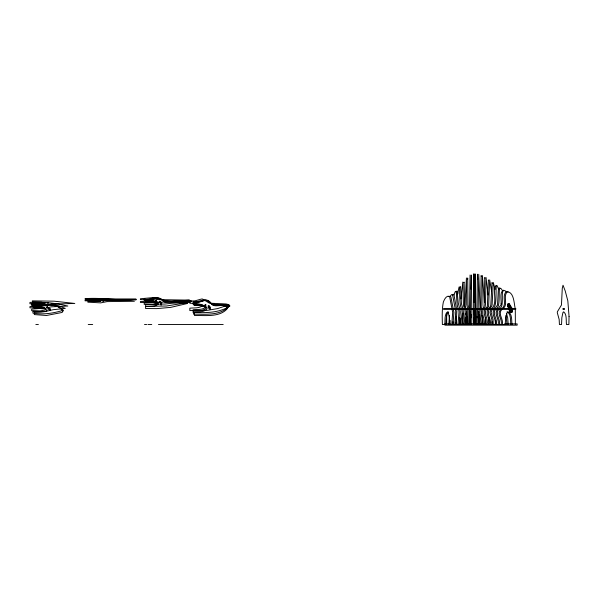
<?xml version="1.0" encoding="UTF-8"?>
<svg xmlns="http://www.w3.org/2000/svg" width="599" height="599" viewBox="0 0 599 599"><rect width="100%" height="100%" fill="white"/><g stroke="black" fill="none" stroke-linecap="round" stroke-linejoin="round"><path stroke-width="0.9" d="M470.432 324.531L470.627 309.376M473.689 324.531L473.712 317.769M469.728 324.531L469.983 311.809L470.222 324.531L471.713 324.531L471.907 309.376M475.441 324.531L475.434 309.983M501.146 303.693C501.37 299.695 499.454 291.661 503.647 290.156M467.317 324.531L467.759 309.181M478.429 324.531L478.736 312.73A5.361 0.389 -90 0 1 478.923 311.824M462.81 313.15L463.297 324.531L465.46 324.531L465.573 317.852M469.489 309.983L469.489 324.531M461.08 324.531L461.103 322.771A10.535 1.909 90 0 1 461.23 320.323L462.129 312.715L461.822 309.331M464.195 324.531L465.161 312.371L464.891 309.406M465.46 324.531L466.434 312.371L466.157 309.406M495.44 324.531L495.53 320.435M462.495 324.531L462.668 317.852M469.504 308.403L470.08 275.008L470.485 308.732M457.965 324.531L458.991 312.566A3.242 0.741 90 0 0 458.931 311.225L458.617 309.226M471.046 317.852L471.114 314.348M454.866 324.531L455.757 311.63L452.492 294.431L451.474 294.671L450.119 296.43M471.114 289.302L471.361 275.008L471.765 308.732M448.786 324.531L449.497 315.433M450.014 324.531L450.163 320.465M451.773 324.531L452.679 312.408L449.767 297.321A4.26 1.34 -90 0 0 449.31 296.408C446.352 295.112 444.211 299.792 443.35 302.076C441.875 309.443 442.197 317.058 442.376 324.531L445.177 324.531M492.131 321.798L492.093 324.531L491.839 319.469L490.004 312.843A1.475 0.464 90 0 1 490.049 311.765L491.158 309.346M446.622 313.195L446.719 324.531M444.765 324.531C445.364 320.57 444.144 314.512 447.528 311.824A5.361 1.685 -90 0 1 448.329 312.73L449.377 317.769L449.662 324.531L456.094 324.531L456.887 310.754L453.99 294.978L453.308 294.274L452.32 295.105M445.978 324.531C446.375 320.383 445.723 315.411 448.314 311.892M464.899 306.868L466.426 277.981L466.741 304.629L467.669 308.867M477.216 317.769L477.253 316.482M466.898 316.609L466.756 324.531L466.404 312.73A5.361 0.442 90 0 0 466.307 312.116M485.467 317.769L485.31 324.531L482.876 324.531C483.999 319.342 479.881 314.168 482.03 309.219M515.35 324.531L515.305 309.983M488.919 317.769L488.717 324.531L485.961 324.531C487.204 319.394 482.659 314.415 484.823 309.533M482.12 315.261L481.881 324.531L479.777 324.531L478.601 312.274L479.08 309.339M467.564 279.359L467.699 277.981L468.021 304.629L468.95 308.867M473.427 309.458L473.554 324.531L474.97 324.531L475.119 311.809L475.284 324.531M474.708 309.458L474.835 324.531M473.622 308.792L473.779 273.84L474.109 302.278M474.902 308.792L475.052 273.84L475.426 308.388M465.745 314.348L465.827 313.382M477.463 274.29L476.879 308.77M460.893 298.938L462.81 282.077L463.454 304.913A5.271 0.704 -90 0 0 463.663 306.269L464.779 308.949M457.876 293.136C461.118 273.893 458.04 304.097 461.672 308.732M463.948 282.518L464.075 282.077L464.727 304.913A5.271 0.704 90 0 0 464.936 306.261L466.044 308.949M476.227 309.428L476.669 324.531L478.751 324.531M477.5 309.428L477.942 324.531M460.249 287.206L460.549 286.644L461.425 303.73L462.93 308.732M453.967 295.007C457.808 282.436 455.554 305.999 458.46 308.545M480.353 309.339L479.866 312.274L481.042 324.531M478.152 308.77L478.743 274.29L480.076 308.388M486.074 309.533C483.902 314.415 488.447 319.394 487.212 324.531M456.445 291.646L457.044 290.934L458.235 303.004L459.703 308.545M483.288 309.219C481.139 314.168 485.257 319.342 484.134 324.531M487.938 309.443C485.19 314.265 490.431 319.349 489.039 324.531L505.227 324.531L505.616 317.769L507.076 312.73A5.361 2.336 -90 0 1 508.184 311.824C512.43 313.831 511.434 320.547 512.033 324.531M489.173 309.443C486.418 314.265 491.659 319.349 490.267 324.531M492.371 309.346L491.262 311.765A1.475 0.464 -90 0 0 491.217 312.843L493.052 319.469L493.306 324.531M494.437 309.256C490.559 313.898 496.638 319.267 495.133 324.531M495.635 309.256C491.749 313.898 497.836 319.267 496.331 324.531M485.1 309.077L487.077 306.905A3.781 0.846 -90 0 0 487.406 305.677L488.417 279.905L488.649 280.295M486.343 309.077L488.32 306.905A3.781 0.846 -90 0 0 488.657 305.677L489.668 279.905L491.509 290.8M500.39 309.818C496.564 314.258 502.703 319.462 501.138 324.531M501.535 309.818C497.717 314.258 503.856 319.462 502.291 324.531M488.282 308.934L490.446 306.351L490.851 304.801L492.011 282.556L492.43 283.155M489.518 308.934L491.674 306.351L492.086 304.801L493.321 282.533L495.059 289.354M497.747 309.181C493.254 313.689 499.701 319.252 498.151 324.531M498.915 309.181C494.43 313.689 500.869 319.252 499.326 324.531M491.569 308.792C497.986 302.952 492.146 291.331 495.942 285.409M492.782 308.792C498.885 307.047 493.516 274.17 498.623 289.399M494.931 308.657L497.514 304.973L498.316 290.305L499.072 287.864L500.083 288.426M496.122 308.657C502.059 306.973 496.339 280.369 502.374 290.478M498.308 308.537L500.989 304.809A2.231 0.891 -90 0 0 501.146 303.693M499.476 308.537C505.563 306.898 498.757 285.73 506.058 291.428M501.011 309.114C507.57 305.46 502.187 298.265 505.189 293.023A5.788 2.523 90 0 1 506.095 291.818L508.162 291.9M502.164 309.114C508.716 305.46 503.34 298.265 506.335 293.023A5.788 2.523 -90 0 1 507.248 291.818C513.979 292.05 514.024 303.319 515.155 308.388M482.45 308.62L483.64 307.646L484.112 305.198L484.793 277.517L484.98 278.086M483.707 308.62L485.003 307.407L485.43 304.509L486.051 277.517L488.043 294.97M479.372 308.852L480.346 308.036L480.697 305.056L481.147 275.577L481.274 276.304M480.638 308.852L481.618 308.036L481.963 305.056L482.412 275.577L484.434 302.278M448.666 296.303L450.523 296.408A4.26 1.34 -90 0 1 450.98 297.321L453.892 312.408L452.986 324.531L453.001 321.798M135.247 299.455C117.846 300.9 101.935 297.314 85.058 298.669L85.058 299.156L96.851 299.463A5.361 0.389 0 0 1 97.764 299.642L85.058 300.286L85.058 300.833L104.316 300.735L135.299 299.47M507.039 311.824C511.276 313.831 510.281 320.555 510.88 324.531M145.587 306.463C149.555 305.887 155.366 307.092 158.293 304.075A5.361 1.453 0 0 0 157.387 303.386L152.348 302.48L145.587 302.24L145.684 299.732C151.629 301.012 158.81 294.528 163.302 300.84A3.781 0.846 0 0 0 164.53 301.177L190.31 302.188L166.455 305.999L145.684 306.426M145.587 300.413L150.671 300.166L158.293 298.422L160.674 299.313L164.807 302.143L187.584 303.461L170.663 307.384L156.923 308.612L145.587 308.522L145.684 304.726C149.69 304.202 155.178 305.333 158.391 302.75A5.361 1.198 0 0 0 157.477 302.181L145.684 301.237M101.763 299.537L102.616 299.537M101.036 299.927L100.183 299.605L101.036 299.919M160.18 301.312L159.327 301.312L159.327 302.121L160.18 302.128L160.18 301.327M209.59 307.01L210.436 307.01L210.436 309.054L209.59 309.054L209.508 306.531L208.654 306.523L208.654 308.395L209.508 308.395M511.097 308.799L509.128 303.963L510.67 308.545L509.06 304.359L510.378 308.545L508.955 304.719L510.041 309.039L508.693 305.333L509.771 308.59M510.056 309.398L510.67 312.386L510.041 309.398L510.969 312.116L510.385 309.398L511.276 311.929L510.7 309.398L511.598 311.824L511.097 309.398M450.156 323.887L444.93 323.887L444.93 325.167L517.154 325.167L517.154 323.887L504.62 323.887M455.517 323.887L456.775 323.887M459.126 323.887L460.302 323.887M462.099 323.887L463.521 323.887M465.071 323.887L467.452 323.887M467.901 323.887L470.672 323.887M471.585 323.887L474.311 323.887M474.603 323.887L477.148 323.887M477.635 323.887L480.218 323.887M481.214 323.887L483.213 323.887M484.711 323.887L486.103 323.887M35.843 324.531L38.388 324.531M88.24 324.531L92.68 324.531M144.501 324.531L146.643 324.531M147.916 324.531L151.757 324.531M158.443 324.531L223.195 324.531M466.501 324.531L468.59 324.531L469.032 309.181M61.345 304.606L67.837 306.029L51.244 306.838L43.203 308.844L34.158 307.961A10.535 1.909 0 0 0 31.702 307.834L29.95 307.811L29.95 306.591L41.743 305.819A5.361 0.973 0 0 0 42.656 305.355L39.047 304.232L29.95 303.76L29.95 302.375L41.286 302.315A37.512 6.806 0 0 1 45.966 302.458L57.197 303.753M510.692 307.834L508.027 303.543L509.876 308.545L507.997 303.963L509.539 308.545L507.93 304.359L509.255 308.545L507.832 304.719L508.94 309.121L507.563 305.333L508.663 308.59M512.242 308.545L509.157 303.543L511.142 308.545M506.469 313.382L507.69 317.852L508.229 324.531M510.992 309.398L512.242 311.892L511.494 309.398L512.549 312.057L512.317 309.428M508.94 309.398L509.839 312.116L509.255 309.398L510.153 311.929L509.569 309.398L510.468 311.824L509.869 309.398L511.112 311.892L510.363 309.398L511.426 312.057L511.284 310.304M506.013 315.433L507.054 324.531M463.079 309.331L463.386 312.715L462.488 320.323A10.535 1.909 90 0 0 462.361 322.771L462.338 324.531L459.852 324.531L459.695 317.769M459.86 309.226L460.182 311.225A3.242 0.741 -90 0 1 460.234 312.566L459.216 324.531L456.431 324.531L456.124 316.482M477.478 274.297L477.703 279.359M479.312 314.348L479.559 324.531M482.375 317.852L482.539 324.531M455.614 322.913L455.644 324.531M460.212 324.531L460.144 318.062M473.981 317.852L474.004 324.531M474.161 309.983L474.168 314.812M102.616 299.575L101.763 299.567M61.442 304.591A97.27 17.633 0 0 1 57.294 303.738M457.853 293.038A97.27 17.633 -90 0 1 457.554 294.596M563.053 308.725L563.053 309.398L564.535 309.398L564.535 308.545L563.053 308.725M569.05 316.437L568.885 324.531L566.482 324.531C565.883 320.577 567.096 314.482 563.696 311.824A5.361 1.692 -90 0 0 562.895 312.73L561.84 317.769L561.555 324.531L559.429 324.531L559.167 319.469L557.332 312.843A1.475 0.464 -90 0 1 557.377 311.765L561.465 305.003L562.274 288.299L563.023 285.229L565.216 290.942L567.83 300.84L569.05 316.437M62.858 311.188L62.453 312.116A4.26 1.34 0 0 1 61.54 312.566L46.452 315.486L34.33 314.58L34.33 312.461L41.091 312.184L46.13 311.136A5.361 1.685 0 0 0 47.036 310.334C44.348 306.95 38.291 308.171 34.33 307.564L34.33 305.183C43.465 306.096 57.13 301.814 62.858 311.188M63.195 310.282C53.962 313.21 42.971 314.947 32.938 313.075L32.938 311.24L39.699 311.001L44.73 310.087A5.361 1.46 0 0 0 45.644 309.391C42.709 306.359 36.913 307.572 32.938 306.995L32.938 304.928C42.888 305.49 55.407 302.375 63.195 310.282M44.378 307.437L44.363 307.594A5.361 1.22 0 0 1 43.457 308.178L31.657 309.144L31.657 310.679L43.622 311.697A3.242 0.741 0 0 0 44.962 311.645L53.184 309.698L65.284 308.41L57.145 305.273L52.974 304.352L31.657 303.85L31.657 305.587L40.754 306.179L44.378 307.437M45.06 302.952L45.045 303.042A5.361 0.711 0 0 1 44.131 303.379L32.339 303.94L32.339 304.839L45.517 305.804L50.601 304.314A5.271 0.704 0 0 1 51.956 304.097L74.793 303.453L54.135 301.177L32.339 300.855L32.339 301.866L41.436 302.218L45.06 302.952M228.114 307.115C219.511 315.823 204.925 314.116 193.529 314.168L193.529 311.143C197.49 310.529 204.027 311.63 206.236 307.631A5.361 2.141 0 0 0 205.322 306.613L200.291 305.28L193.529 304.921L193.529 302.24L198.546 301.963L205.607 300.114L207.411 300.743L213.244 305.078A2.231 0.891 0 0 0 214.367 305.235C218.777 305.273 224.677 304 228.114 307.115M227.485 308.418C219.99 317.56 205.18 315.284 194.458 315.501L194.458 312.184C198.434 311.585 205.157 312.581 207.164 308.343A5.361 2.336 0 0 0 206.258 307.235L201.219 305.775L194.458 305.385L194.458 302.45C199.999 303.888 206.273 296.932 210.534 302.952C214.195 308.755 221.031 303.408 225.965 306.493A5.788 2.523 0 0 1 227.171 307.407L227.485 308.418M100.557 300.975L100.542 301.035A5.361 0.442 0 0 1 99.629 301.245L87.843 301.596L87.843 302.158L100.737 302.877L107.041 301.619L134.386 301.267L108.471 299.829L87.843 299.672L87.843 300.301L100.557 300.975M102.459 300.047L86.63 300.092L99.352 299.642L86.63 299.141L136.153 299.74L102.459 300.047M189.351 300.121L161.176 302.225L140.398 302.465L140.398 301.522L149.495 301.2L153.104 300.428A5.361 0.666 0 0 0 152.191 300.114L140.398 299.59L140.398 298.759L153.277 297.576L155.59 298.062L156.893 299.328L159.132 299.635L189.351 300.121M229.829 305.977C219.309 313.202 205.42 312.843 193.08 312.498L193.08 309.773C197.034 309.151 203.353 310.334 205.786 306.613A5.361 1.924 0 0 0 204.873 305.692L199.841 304.494L193.08 304.18L193.08 301.761C199.692 302.69 206.326 295.981 211.297 303.513C216.98 305.947 224.565 302.742 229.829 305.977M202.559 305.61C199.355 308.597 193.941 307.676 189.838 308.178L189.838 310.582L207.553 310.312L217.669 308.582L229.14 304.719L226.07 303.97L209.365 303.161L202.604 299.066A1.475 0.464 0 0 0 201.526 299.028L194.9 300.863L189.838 301.117L189.838 303.251L196.599 303.528L201.638 304.584A5.361 1.692 0 0 1 202.544 305.393L202.559 305.61M191.208 301.065L164.972 304.037L144.202 304.367L144.202 303.042L153.299 302.585L156.901 301.507A5.361 0.936 0 0 0 155.995 301.057L144.202 300.324L144.202 299.148C149.623 300.526 155.792 295.15 160.487 299.148C169.502 302.997 181.317 299.41 191.208 301.065M101.044 298.938L136.13 299.201L85.44 299.582L98.161 299.26L85.44 298.976L101.044 298.938M101.418 299.23L100.572 299.283L101.418 299.245M156.376 300.324L155.53 300.324L155.53 300.9L156.369 300.9L156.376 300.324M103.822 300.683L102.968 301.072L103.822 300.683M48.317 302.45L47.463 302.45L47.463 303.072L48.317 303.072L48.317 302.45M161.663 302.45L160.809 302.45L160.809 303.498L161.663 303.498L161.663 302.45M161.573 303.618L160.719 303.618L160.719 304.891L161.573 304.891L161.573 303.618M45.928 304.532L45.075 304.532L45.075 305.378L45.928 305.378L45.928 304.532M205.824 304.749L204.97 304.749L204.97 306.231L205.824 306.231L205.824 304.749M209.058 305.745L208.212 305.745L208.212 307.429L209.058 307.429L209.058 305.745M47.643 306.531L46.789 306.531L46.789 307.594L47.643 307.594L47.643 306.531M48.916 308.103L48.062 308.103L48.062 309.369L48.916 309.369L48.916 308.103M515.732 308.545L443.507 308.545L443.507 309.398L515.732 309.398L515.732 308.545M50.316 308.934L49.462 308.934L49.462 310.409L50.316 310.409L50.316 308.934"/></g></svg>
